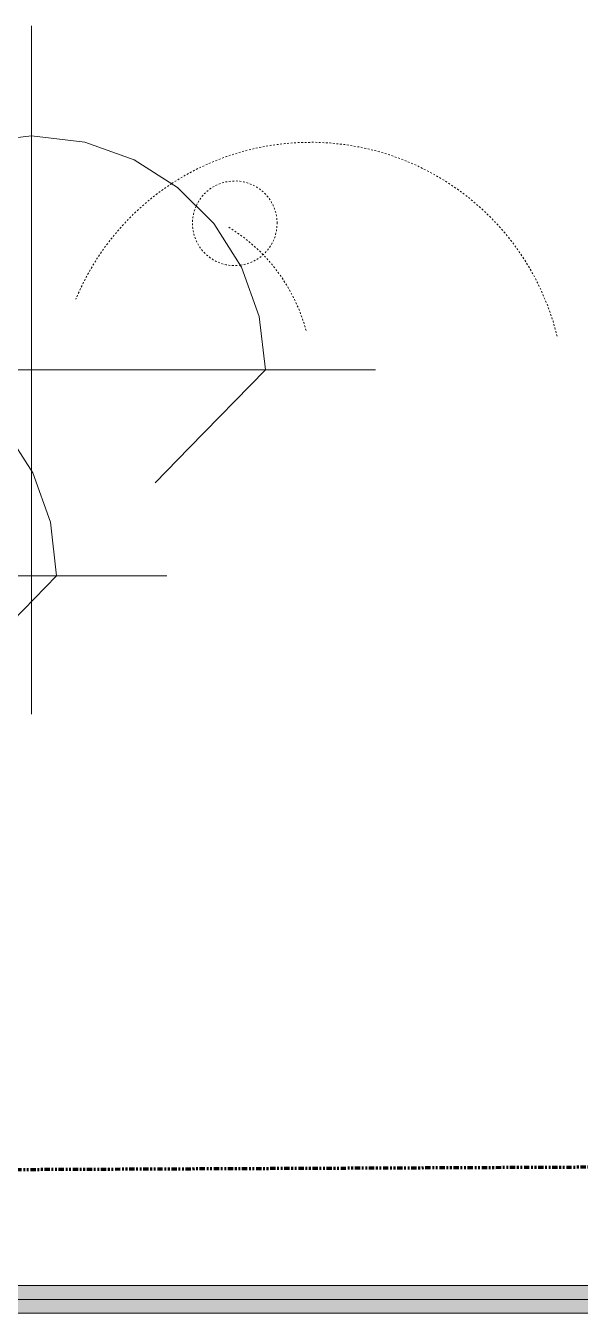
# Model space of a CAD drawing. Header units: inches. Extents: x 9391 to 11530, y 1186 to 2858.
# Drawn here: x 10617.3 to 10656.7, y 2603.6 to 2694.9 of the extents above; entities that cross this region are included whole.
import ezdxf

# ---------------------------------------------------------------- set-up
doc = ezdxf.new("R2010")
doc.units = ezdxf.units.IN
doc.header["$MEASUREMENT"] = 0
doc.linetypes.add('Dash', pattern=[0.25, 0.125, -0.125])
doc.linetypes.add('Double Dash 3_8_', pattern=[1, 0.375, -0.125, 0.125, -0.125, 0.125, -0.125])
for name, color, linetype, lineweight in [('A-DETL-GENF-1', 254, 'Continuous', 9), ('A-DETL-GENF-2', 253, 'Continuous', 9), ('A-DETL-GENF-3', 9, 'Continuous', 9), ('A-DETL-GENF-HDLN', 1, 'Dash', 9), ('A-FLOR-HRAL', 11, 'Continuous', 9), ('C-PROP-LINE', 91, 'Double Dash 3_8_', 211)]:
    doc.layers.add(name, color=color, linetype=linetype, lineweight=lineweight)

# ---------------------------------------------------------------- blocks, each defined once
blk = doc.blocks.new('lupin 26755 - lupin 26755-V153-FLOOR PLAN - ROOF')
at = {"layer": 'A-DETL-GENF-HDLN'}
for centre, radius, start, end in [((0, 0), 18, 13.67638, 123.11147), ((0, 0), 18, 123.11147, 157.5), ((-5.363, 12.255), 3, 0, 156.32032), ((-5.363, 12.255), 3, 156.32032, 276.92308), ((-12.131, 1.52), 12.226, 14.81332, 59.0245), ((-5.363, 12.255), 3, 277.51399, 0)]:
    blk.add_arc(centre, radius, start, end, dxfattribs=at)
blk = doc.blocks.new('magnolia 26756 - magnolia 26756-V154-FLOOR PLAN - ROOF')
at = {"layer": 'A-DETL-GENF-1'}
for p, q in [((12.942, 10.372), (14.902, 7.292)), ((14.902, 7.292), (16.151, 3.801)), ((16.151, 3.801), (16.589, 0)), ((14.275, 0), (14.437, 0)), ((14.437, 0), (14.603, 0)), ((14.603, 0), (14.77, 0)), ((14.77, 0), (14.932, 0)), ((14.932, 0), (15.161, 0)), ((15.161, 0), (15.873, 0)), ((15.873, 0), (16.71, 0)), ((16.71, 0), (17.096, 0)), ((17.096, 0), (17.416, 0)), ((17.416, 0), (17.565, 0)), ((17.445, 0), (17.422, 0)), ((17.422, 0), (17.465, 0)), ((17.732, 0), (17.445, 0)), ((17.465, 0), (17.599, 0)), ((17.565, 0), (17.671, 0)), ((17.599, 0), (17.868, 0)), ((17.671, 0), (17.705, 0)), ((17.705, 0), (17.726, 0)), ((17.726, 0), (17.732, 0)), ((17.868, 0), (18.034, 0)), ((18.034, 0), (18.131, 0)), ((18.131, 0), (18.259, 0)), ((18.259, 0), (18.36, 0)), ((18.36, 0), (18.532, 0)), ((18.532, 0), (18.961, 0)), ((18.961, 0), (19.363, 0)), ((19.363, 0), (19.701, 0)), ((19.921, 0), (19.599, 0)), ((19.599, 0), (21.356, 0)), ((19.701, 0), (19.932, 0)), ((20.019, 0), (19.921, 0)), ((19.932, 0), (20.019, 0)), ((22.013, 0), (20.465, 0)), ((21.356, 0), (21.706, 0)), ((21.706, 0), (21.954, 0)), ((21.954, 0), (22.065, 0)), ((22.065, 0), (22.013, 0)), ((16.589, 0), (12.671, -4.019)), ((12.983, 0), (14.532, 0)), ((14.449, 0), (13.332, 0)), ((14.028, 0), (14.399, 0)), ((14.507, 0), (14.132, 0)), ((14.166, 0), (14.614, 0)), ((14.457, 0), (14.211, 0)), ((14.399, 0), (14.26, 0)), ((14.655, 0), (14.449, 0)), ((14.666, 0), (14.457, 0)), ((14.684, 0), (14.507, 0)), ((14.532, 0), (14.642, 0)), ((14.614, 0), (14.799, 0)), ((14.642, 0), (14.692, 0)), ((14.818, 0), (14.655, 0)), ((14.84, 0), (14.666, 0)), ((14.692, 0), (14.684, 0)), ((14.799, 0), (15.038, 0)), ((14.932, 0), (14.818, 0)), ((15.183, 0), (14.84, 0)), ((15.177, 0), (14.932, 0)), ((14.932, 0), (15.832, 0)), ((15.087, 0), (14.932, 0)), ((15.038, 0), (15.183, 0)), ((15.216, 0), (15.087, 0)), ((15.651, 0), (15.177, 0)), ((15.183, 0), (15.345, 0)), ((15.319, 0), (15.183, 0)), ((15.703, 0), (15.199, 0)), ((15.199, 0), (16.958, 0)), ((15.329, 0), (15.216, 0)), ((15.466, 0), (15.319, 0)), ((15.436, 0), (15.329, 0)), ((15.345, 0), (15.443, 0)), ((15.549, 0), (15.436, 0)), ((15.443, 0), (15.603, 0)), ((17.156, 0), (15.466, 0)), ((15.832, 0), (15.549, 0)), ((16.324, 0), (15.599, 0)), ((15.599, 0), (15.645, 0)), ((15.603, 0), (15.866, 0)), ((15.649, 0), (15.64, 0)), ((15.64, 0), (15.649, 0)), ((15.645, 0), (15.649, 0)), ((15.649, 0), (15.703, 0)), ((16.432, 0), (15.651, 0)), ((15.803, 0), (15.703, 0)), ((15.703, 0), (15.832, 0)), ((15.862, 0), (15.803, 0)), ((15.832, 0), (16.066, 0)), ((15.866, 0), (15.862, 0)), ((19.399, 0), (15.932, 0)), ((15.932, 0), (16.229, 0)), ((16.066, 0), (16.384, 0)), ((16.229, 0), (17.41, 0)), ((16.307, 0), (16.266, 0)), ((16.266, 0), (16.492, 0)), ((18.039, 0), (16.307, 0)), ((16.817, 0), (16.324, 0)), ((16.384, 0), (16.762, 0)), ((16.544, 0), (16.399, 0)), ((16.399, 0), (17.601, 0)), ((16.602, 0), (16.432, 0)), ((16.492, 0), (16.666, 0)), ((16.706, 0), (16.544, 0)), ((17.429, 0), (16.602, 0)), ((16.666, 0), (16.816, 0)), ((16.885, 0), (16.706, 0)), ((16.762, 0), (18.158, 0)), ((16.816, 0), (17.014, 0)), ((16.978, 0), (16.817, 0)), ((17.503, 0), (16.885, 0)), ((16.958, 0), (17.732, 0)), ((17.083, 0), (16.978, 0)), ((17.014, 0), (17.678, 0)), ((17.36, 0), (17.083, 0)), ((17.517, 0), (17.156, 0)), ((17.865, 0), (17.36, 0)), ((17.41, 0), (17.609, 0)), ((17.599, 0), (17.429, 0)), ((17.732, 0), (17.503, 0)), ((17.526, 0), (17.507, 0)), ((17.507, 0), (17.599, 0)), ((17.73, 0), (17.517, 0)), ((17.598, 0), (17.526, 0)), ((17.965, 0), (17.598, 0)), ((17.601, 0), (17.813, 0)), ((17.609, 0), (17.732, 0)), ((17.678, 0), (17.852, 0)), ((17.732, 0), (17.73, 0)), ((17.813, 0), (17.914, 0)), ((17.852, 0), (17.965, 0)), ((17.914, 0), (17.865, 0)), ((18.424, 0), (18.039, 0)), ((18.158, 0), (18.68, 0)), ((18.653, 0), (18.424, 0)), ((18.971, 0), (18.653, 0)), ((18.68, 0), (19.215, 0)), ((19.327, 0), (18.971, 0)), ((19.163, 0), (19.065, 0)), ((19.065, 0), (19.554, 0)), ((19.334, 0), (19.163, 0)), ((19.215, 0), (19.403, 0)), ((19.671, 0), (19.327, 0)), ((19.553, 0), (19.334, 0)), ((19.893, 0), (19.399, 0)), ((19.403, 0), (19.767, 0)), ((19.739, 0), (19.465, 0)), ((19.465, 0), (19.822, 0)), ((19.794, 0), (19.553, 0)), ((19.554, 0), (19.714, 0)), ((19.953, 0), (19.671, 0)), ((19.714, 0), (20.132, 0)), ((20.044, 0), (19.739, 0)), ((19.767, 0), (19.957, 0)), ((20.032, 0), (19.794, 0)), ((19.822, 0), (20.956, 0)), ((20.132, 0), (19.893, 0)), ((20.123, 0), (19.953, 0)), ((19.957, 0), (20.265, 0)), ((20.242, 0), (20.032, 0)), ((20.265, 0), (20.044, 0)), ((20.132, 0), (20.123, 0)), ((20.203, 0), (20.132, 0)), ((21.226, 0), (20.203, 0)), ((20.865, 0), (20.242, 0)), ((20.465, 0), (21.433, 0)), ((20.9, 0), (20.865, 0)), ((20.978, 0), (20.9, 0)), ((20.956, 0), (21.137, 0)), ((21.311, 0), (20.978, 0)), ((21.137, 0), (21.265, 0)), ((21.339, 0), (21.226, 0)), ((21.265, 0), (21.339, 0)), ((21.405, 0), (21.311, 0)), ((21.465, 0), (21.405, 0)), ((21.433, 0), (21.63, 0)), ((21.479, 0), (21.465, 0)), ((21.465, 0), (21.604, 0)), ((21.8, 0), (21.465, 0)), ((21.516, 0), (21.479, 0)), ((21.865, 0), (21.516, 0)), ((21.604, 0), (21.727, 0)), ((21.63, 0), (21.779, 0)), ((21.727, 0), (22.188, 0)), ((21.779, 0), (21.865, 0)), ((22.7, 0), (21.8, 0)), ((22.364, 0), (22.109, 0)), ((22.109, 0), (22.132, 0)), ((22.132, 0), (22.259, 0)), ((22.188, 0), (22.332, 0)), ((22.259, 0), (23.165, 0)), ((22.332, 0), (22.383, 0)), ((22.383, 0), (22.364, 0)), ((23.664, 0), (22.7, 0)), ((23.165, 0), (24.07, 0)), ((24.398, 0), (23.664, 0)), ((24.07, 0), (24.26, 0)), ((24.26, 0), (24.379, 0)), ((24.379, 0), (24.398, 0))]:
    blk.add_line(p, q, dxfattribs=at)
blk = doc.blocks.new('magnolia 26756 - magnolia 26756-V155-FLOOR PLAN - ROOF')
at = {"layer": 'A-DETL-GENF-1'}
for p, q in [((0, 24.236), (0, 24.398)), ((0, 24.398), (0, 24.171)), ((0, 23.863), (0, 24.236)), ((0, 24.171), (0, 23.955)), ((0, 23.199), (0, 24.132)), ((0, 24.132), (0, 23.983)), ((0, 23.983), (0, 22.031)), ((0, 23.955), (0, 22.932)), ((0, 22.678), (0, 23.863)), ((0, 23.416), (0, 23.437)), ((0, 23.437), (0, 23.199)), ((0, 23.332), (0, 23.416)), ((0, 22.985), (0, 23.332)), ((0, 22.932), (0, 23.018)), ((0, 23.018), (0, 22.948)), ((0, 22.575), (0, 22.985)), ((0, 22.948), (0, 22.798)), ((0, 22.798), (0, 21.187)), ((0, 20.532), (0, 22.678)), ((0, 21.704), (0, 22.575)), ((0, 22.455), (0, 22.539)), ((0, 22.539), (0, 22.532)), ((0, 22.532), (0, 22.369)), ((0, 21.997), (0, 22.455)), ((0, 22.369), (0, 20.735)), ((0, 22.031), (0, 21.865)), ((0, 21.891), (0, 21.997)), ((0, 21.865), (0, 21.891)), ((0, 21), (0, 21.704)), ((0, 21.597), (0, 21.599)), ((0, 21.599), (0, 21.298)), ((0, 21.546), (0, 21.597)), ((0, 21.428), (0, 21.546)), ((0, 20.399), (0, 21.428)), ((0, 21.227), (0, 21.332)), ((0, 21.332), (0, 20.658)), ((0, 21.298), (0, 21.227)), ((0, 21.187), (0, 20.695)), ((0, 19.999), (0, 21.065)), ((0, 21.065), (0, 20.91)), ((0, 20.979), (0, 21.001)), ((0, 21.001), (0, 20.865)), ((0, 20.799), (0, 21)), ((0, 20.84), (0, 20.979)), ((0, 20.91), (0, 20.697)), ((0, 17.433), (0, 20.865)), ((0, 19.965), (0, 20.84)), ((0, 20.71), (0, 20.799)), ((0, 20.735), (0, 19.999)), ((0, 20.5), (0, 20.71)), ((0, 20.697), (0, 20.431)), ((0, 20.695), (0, 20.279)), ((0, 20.658), (0, 20.466)), ((0, 20.442), (0, 20.532)), ((0, 20.202), (0, 20.5)), ((0, 20.466), (0, 20.239)), ((0, 20.376), (0, 20.442)), ((0, 20.431), (0, 18.932)), ((0, 20.076), (0, 20.399)), ((0, 20.131), (0, 20.376)), ((0, 20.279), (0, 19.97)), ((0, 20.239), (0, 19.965)), ((0, 19.844), (0, 20.202)), ((0, 19.968), (0, 20.131)), ((0, 19.377), (0, 20.076)), ((0, 19.97), (0, 19.697)), ((0, 19.732), (0, 19.968)), ((0, 19.46), (0, 19.844)), ((0, 19.561), (0, 19.732)), ((0, 19.697), (0, 19.564)), ((0, 19.564), (0, 19.414)), ((0, 19.472), (0, 19.561)), ((0, 18.932), (0, 19.472)), ((0, 19.079), (0, 19.46)), ((0, 19.414), (0, 19.12)), ((0, 18.566), (0, 19.377)), ((0, 19.12), (0, 19.006)), ((0, 18.732), (0, 19.079)), ((0, 19.006), (0, 18.932)), ((0, 18.932), (0, 18.746)), ((0, 18.746), (0, 18.581)), ((0, 17.949), (0, 18.732)), ((0, 18.581), (0, 18.056)), ((0, 17.599), (0, 18.566)), ((0, 18.056), (0, 17.821)), ((0, 17.318), (0, 17.949)), ((0, 17.821), (0, 17.532)), ((0, 17.567), (0, 17.599)), ((0, 17.599), (0, 17.567)), ((0, 17.568), (0, 17.599)), ((0, 17.548), (0, 17.568)), ((0, 16.947), (0, 17.567)), ((0, 17.567), (0, 17.546)), ((0, 17.537), (0, 17.548)), ((0, 17.546), (0, 17.536)), ((0, 17.536), (0, 17.537)), ((0, 17.532), (0, 17.502)), ((0, 17.502), (0, 17.449)), ((0, 17.449), (0, 17.376)), ((0, 17.433), (0, 16.799)), ((0, 17.376), (0, 17.283)), ((-3.801, 16.151), (0, 16.589)), ((0, 16.775), (0, 17.318)), ((0, 17.283), (0, 17.171)), ((0, 17.027), (0, 17.199)), ((0, 17.199), (0, 13.732)), ((0, 17.171), (0, 16.899)), ((0, 16.595), (0, 17.027)), ((0, 16.868), (0, 16.947)), ((0, 16.899), (0, 16.868)), ((0, 16.799), (0, 16.662)), ((0, 16.255), (0, 16.775)), ((0, 16.662), (0, 16.546)), ((0, 16.506), (0, 16.655)), ((0, 16.655), (0, 16.552)), ((0, 16.538), (0, 16.595)), ((0, 16.589), (3.801, 16.151)), ((0, 16.552), (0, 16.538)), ((0, 16.546), (0, 16.462)), ((0, 16.431), (0, 16.506)), ((0, 16.462), (0, 16.42)), ((0, 16.42), (0, 16.431)), ((0, 15.695), (0, 16.255)), ((0, 15.81), (0, 15.932)), ((0, 15.932), (0, 14.932)), ((0, 15.567), (0, 15.81)), ((0, 15.031), (0, 15.695)), ((0, 15.518), (0, 15.599)), ((0, 15.599), (0, 14.948)), ((0, 15.239), (0, 15.567)), ((0, 14.568), (0, 15.518)), ((3.801, 16.151), (7.292, 14.902)), ((0, 13.796), (0, 15.239)), ((0, 14.199), (0, 15.031)), ((0, 14.948), (0, 14.474)), ((0, 14.932), (0, 13.199)), ((0, 14.744), (0, 14.82)), ((0, 14.82), (0, 14.806)), ((0, 14.806), (0, 14.725)), ((0, 14.121), (0, 14.744)), ((0, 14.725), (0, 14.199)), ((7.292, 14.902), (10.372, 12.942)), ((0, 14.202), (0, 14.568)), ((0, 14.474), (0, 13.115)), ((0, 13.199), (0, 14.266)), ((0, 14.266), (0, 13.824)), ((0, 13.905), (0, 14.202)), ((0, 11.923), (0, 14.121)), ((0, 13.732), (0, 13.905)), ((0, 13.824), (0, 13.671)), ((0, 13.466), (0, 13.796)), ((0, 13.671), (0, 13.545)), ((0, 13.545), (0, 13.199)), ((0, 13.054), (0, 13.466)), ((0, 13.199), (0, 12.304)), ((0, 13.115), (0, 12.599)), ((0, 12.942), (0, 13.054)), ((0, 12.864), (0, 12.942)), ((0, 12.599), (0, 12.864)), ((10.372, 12.942), (12.942, 10.372)), ((0, 12.304), (0, 12.095)), ((0, 12.095), (0, 11.97)), ((0, 11.953), (0, 12.066)), ((0, 12.066), (0, 11.691)), ((0, 11.97), (0, 11.953)), ((0, 11.4), (0, 11.923)), ((0, 11.691), (0, 11.351)), ((0, 10.869), (0, 11.4)), ((0, 11.351), (0, 10.417)), ((0, -6.833), (0, 10.933)), ((0, 10.933), (0, 10.847)), ((0, 10.814), (0, 10.869)), ((0, 10.847), (0, 10.791)), ((0, 10.776), (0, 10.814)), ((0, 10.791), (0, 10.762)), ((0, 10.758), (0, 10.776)), ((0, 10.762), (0, 10.758)), ((0, 10.417), (0, 10.09)), ((0, 10.09), (0, 9.733)), ((12.942, 10.372), (14.902, 7.292)), ((0, 9.733), (0, 9.283)), ((0, 9.283), (0, 9.122)), ((0, 9.122), (0, 8.999)), ((0, 8.999), (0, 8.907)), ((0, 8.907), (0, 8.799)), ((0, 8.799), (0, 8.585)), ((0, 8.585), (0, 8.333)), ((0, 8.333), (0, 8.057)), ((0, 8.057), (0, 7.775)), ((0, 7.775), (0, 7.5)), ((0, 7.5), (0, 7.247)), ((0, 7.247), (0, 7.033)), ((0, 7.033), (0, 6.281)), ((14.902, 7.292), (16.151, 3.801)), ((0, 6.281), (0, 5.713)), ((0, 5.713), (0, 5.443)), ((0, 5.2), (0, 5.479)), ((0, 5.479), (0, 5.462)), ((0, 5.462), (0, 5.384)), ((0, 5.443), (0, 5.2)), ((0, 5.384), (0, 5.033)), ((0, 5.033), (0, 4.537)), ((0, 4.537), (0, 4.077)), ((0, 4.077), (0, 3.662)), ((0, 3.662), (0, 3.304)), ((16.151, 3.801), (16.589, 0)), ((0, 3.304), (0, 3.012)), ((0, 3.012), (0, 2.796)), ((0, 2.796), (0, 2.666)), ((0, 2.666), (0, 1.882)), ((0, 2.466), (0, 2.584)), ((0, 2.584), (0, 2.516)), ((0, 2.516), (0, 2.362)), ((0, 2.41), (0, 2.466)), ((0, 2.287), (0, 2.41)), ((0, 2.362), (0, 2.1)), ((0, 2.09), (0, 2.287)), ((0, 2.1), (0, 1.726)), ((0, 0.432), (0, 2.09)), ((0, 1.882), (0, 1.251)), ((0, 1.726), (0, 1.471)), ((0, 1.471), (0, 1.304)), ((0, 1.304), (0, 1.196)), ((0, 1.035), (0, 1.267)), ((0, 1.267), (0, 0.495)), ((0, 1.251), (0, 1.067)), ((0, 1.196), (0, 0.933)), ((0, 1.067), (0, 1.086)), ((0, 1.086), (0, 1.044)), ((0, 1.044), (0, 0.979)), ((0, 0.936), (0, 1.035)), ((0, 0.979), (0, 0.93)), ((0, 0.93), (0, 0.936)), ((0, 0.933), (0, 0.102)), ((-0.933, 0), (-0.103, 0)), ((-0.103, 0), (2.133, 0)), ((0, 0.495), (0, 0.424)), ((0, 0.406), (0, 0.432)), ((0, 0.424), (0, 0.406)), ((0, 0.102), (0, -2.133)), ((1.825, 0), (1.78, 0)), ((1.78, 0), (1.788, 0)), ((1.788, 0), (1.867, 0)), ((2.076, 0), (1.825, 0)), ((1.867, 0), (4.463, 0)), ((2.133, 0), (2.076, 0)), ((4.463, 0), (6.666, 0)), ((4.842, 0), (4.632, 0)), ((4.632, 0), (4.644, 0)), ((4.644, 0), (5.23, 0)), ((6.666, 0), (4.842, 0)), ((5.23, 0), (6.019, 0)), ((6.019, 0), (7.6, 0)), ((7.404, 0), (7.2, 0)), ((7.2, 0), (7.842, 0)), ((7.87, 0), (7.404, 0)), ((7.6, 0), (7.794, 0)), ((7.794, 0), (7.947, 0)), ((7.842, 0), (8.497, 0)), ((8.24, 0), (7.87, 0)), ((7.947, 0), (8.199, 0)), ((8.199, 0), (8.362, 0)), ((8.723, 0), (8.24, 0)), ((8.45, 0), (8.266, 0)), ((8.266, 0), (9.94, 0)), ((8.362, 0), (8.45, 0)), ((8.497, 0), (9.149, 0)), ((9.333, 0), (8.723, 0)), ((9.149, 0), (10.391, 0)), ((9.477, 0), (9.333, 0)), ((9.679, 0), (9.477, 0)), ((10.48, 0), (9.679, 0)), ((9.94, 0), (10.249, 0)), ((10.249, 0), (10.457, 0)), ((10.391, 0), (11.459, 0)), ((10.457, 0), (10.533, 0)), ((10.533, 0), (10.48, 0)), ((11.459, 0), (11.598, 0)), ((11.598, 0), (11.881, 0)), ((11.881, 0), (12.138, 0)), ((12.138, 0), (12.246, 0)), ((12.246, 0), (12.333, 0)), ((12.333, 0), (12.451, 0)), ((12.451, 0), (12.501, 0)), ((12.501, 0), (12.534, 0)), ((12.534, 0), (12.586, 0)), ((12.586, 0), (12.707, 0)), ((12.707, 0), (12.933, 0)), ((12.933, 0), (13.286, 0)), ((13.286, 0), (13.413, 0)), ((13.413, 0), (13.985, 0)), ((13.985, 0), (14.123, 0)), ((14.123, 0), (14.275, 0)), ((14.275, 0), (14.437, 0)), ((14.437, 0), (14.603, 0)), ((14.603, 0), (14.77, 0)), ((14.77, 0), (14.932, 0)), ((14.932, 0), (15.161, 0)), ((15.161, 0), (15.873, 0)), ((15.873, 0), (16.71, 0)), ((16.71, 0), (17.096, 0)), ((17.096, 0), (17.416, 0)), ((17.416, 0), (17.565, 0)), ((17.445, 0), (17.422, 0)), ((17.422, 0), (17.465, 0)), ((17.732, 0), (17.445, 0)), ((17.465, 0), (17.599, 0)), ((17.565, 0), (17.671, 0)), ((17.599, 0), (17.868, 0)), ((17.671, 0), (17.705, 0)), ((17.705, 0), (17.726, 0)), ((17.726, 0), (17.732, 0)), ((17.868, 0), (18.034, 0)), ((18.034, 0), (18.131, 0)), ((18.131, 0), (18.259, 0)), ((18.259, 0), (18.36, 0)), ((18.36, 0), (18.532, 0)), ((18.532, 0), (18.961, 0)), ((18.961, 0), (19.363, 0)), ((19.363, 0), (19.701, 0)), ((19.921, 0), (19.599, 0)), ((19.599, 0), (21.356, 0)), ((19.701, 0), (19.932, 0)), ((20.019, 0), (19.921, 0)), ((19.932, 0), (20.019, 0)), ((22.013, 0), (20.465, 0)), ((21.356, 0), (21.706, 0)), ((21.706, 0), (21.954, 0)), ((21.954, 0), (22.065, 0)), ((22.065, 0), (22.013, 0)), ((6.833, 0), (-7.007, 0)), ((7.156, 0), (6.833, 0)), ((7.553, 0), (7.156, 0)), ((7.993, 0), (7.553, 0)), ((8.443, 0), (7.993, 0)), ((8.871, 0), (8.443, 0)), ((9.245, 0), (8.871, 0)), ((9.533, 0), (9.245, 0)), ((13.536, 0), (9.533, 0)), ((16.589, 0), (11.198, -5.53)), ((13.243, 0), (12.399, 0)), ((12.399, 0), (12.581, 0)), ((12.581, 0), (12.768, 0)), ((12.768, 0), (12.983, 0)), ((12.983, 0), (14.532, 0)), ((13.605, 0), (13.243, 0)), ((14.449, 0), (13.332, 0)), ((13.332, 0), (14.028, 0)), ((13.564, 0), (13.466, 0)), ((13.466, 0), (13.554, 0)), ((14.132, 0), (13.536, 0)), ((13.554, 0), (13.635, 0)), ((13.683, 0), (13.564, 0)), ((13.927, 0), (13.605, 0)), ((13.635, 0), (13.704, 0)), ((13.819, 0), (13.683, 0)), ((13.704, 0), (13.755, 0)), ((13.775, 0), (13.732, 0)), ((13.732, 0), (13.886, 0)), ((13.755, 0), (13.78, 0)), ((13.78, 0), (13.775, 0)), ((14.26, 0), (13.819, 0)), ((13.886, 0), (14.029, 0)), ((14.211, 0), (13.927, 0)), ((14.028, 0), (14.399, 0)), ((14.029, 0), (14.166, 0)), ((14.507, 0), (14.132, 0)), ((14.166, 0), (14.614, 0)), ((14.457, 0), (14.211, 0)), ((14.399, 0), (14.26, 0)), ((14.655, 0), (14.449, 0)), ((14.666, 0), (14.457, 0)), ((14.684, 0), (14.507, 0)), ((14.532, 0), (14.642, 0)), ((14.614, 0), (14.799, 0)), ((14.642, 0), (14.692, 0)), ((14.818, 0), (14.655, 0)), ((14.84, 0), (14.666, 0)), ((14.692, 0), (14.684, 0)), ((14.799, 0), (15.038, 0)), ((14.932, 0), (14.818, 0)), ((15.183, 0), (14.84, 0)), ((15.177, 0), (14.932, 0)), ((14.932, 0), (15.832, 0)), ((15.087, 0), (14.932, 0)), ((15.038, 0), (15.183, 0)), ((15.216, 0), (15.087, 0)), ((15.651, 0), (15.177, 0)), ((15.183, 0), (15.345, 0)), ((15.319, 0), (15.183, 0)), ((15.703, 0), (15.199, 0)), ((15.199, 0), (16.958, 0)), ((15.329, 0), (15.216, 0)), ((15.466, 0), (15.319, 0)), ((15.436, 0), (15.329, 0)), ((15.345, 0), (15.443, 0)), ((15.549, 0), (15.436, 0)), ((15.443, 0), (15.603, 0)), ((17.156, 0), (15.466, 0)), ((15.832, 0), (15.549, 0)), ((16.324, 0), (15.599, 0)), ((15.599, 0), (15.645, 0)), ((15.603, 0), (15.866, 0)), ((15.649, 0), (15.64, 0)), ((15.64, 0), (15.649, 0)), ((15.645, 0), (15.649, 0)), ((15.649, 0), (15.703, 0)), ((16.432, 0), (15.651, 0)), ((15.803, 0), (15.703, 0)), ((15.703, 0), (15.832, 0)), ((15.862, 0), (15.803, 0)), ((15.832, 0), (16.066, 0)), ((15.866, 0), (15.862, 0)), ((19.399, 0), (15.932, 0)), ((15.932, 0), (16.229, 0)), ((16.066, 0), (16.384, 0)), ((16.229, 0), (17.41, 0)), ((16.307, 0), (16.266, 0)), ((16.266, 0), (16.492, 0)), ((18.039, 0), (16.307, 0)), ((16.817, 0), (16.324, 0)), ((16.384, 0), (16.762, 0)), ((16.544, 0), (16.399, 0)), ((16.399, 0), (17.601, 0)), ((16.602, 0), (16.432, 0)), ((16.492, 0), (16.666, 0)), ((16.706, 0), (16.544, 0)), ((17.429, 0), (16.602, 0)), ((16.666, 0), (16.816, 0)), ((16.885, 0), (16.706, 0)), ((16.762, 0), (18.158, 0)), ((16.816, 0), (17.014, 0)), ((16.978, 0), (16.817, 0)), ((17.503, 0), (16.885, 0)), ((16.958, 0), (17.732, 0)), ((17.083, 0), (16.978, 0)), ((17.014, 0), (17.678, 0)), ((17.36, 0), (17.083, 0)), ((17.517, 0), (17.156, 0)), ((17.865, 0), (17.36, 0)), ((17.41, 0), (17.609, 0)), ((17.599, 0), (17.429, 0)), ((17.732, 0), (17.503, 0)), ((17.526, 0), (17.507, 0)), ((17.507, 0), (17.599, 0)), ((17.73, 0), (17.517, 0)), ((17.598, 0), (17.526, 0)), ((17.965, 0), (17.598, 0)), ((17.601, 0), (17.813, 0)), ((17.609, 0), (17.732, 0)), ((17.678, 0), (17.852, 0)), ((17.732, 0), (17.73, 0)), ((17.813, 0), (17.914, 0)), ((17.852, 0), (17.965, 0)), ((17.914, 0), (17.865, 0)), ((18.424, 0), (18.039, 0)), ((18.158, 0), (18.68, 0)), ((18.653, 0), (18.424, 0)), ((18.971, 0), (18.653, 0)), ((18.68, 0), (19.215, 0)), ((19.327, 0), (18.971, 0)), ((19.163, 0), (19.065, 0)), ((19.065, 0), (19.554, 0)), ((19.334, 0), (19.163, 0)), ((19.215, 0), (19.403, 0)), ((19.671, 0), (19.327, 0)), ((19.553, 0), (19.334, 0)), ((19.893, 0), (19.399, 0)), ((19.403, 0), (19.767, 0)), ((19.739, 0), (19.465, 0)), ((19.465, 0), (19.822, 0)), ((19.794, 0), (19.553, 0)), ((19.554, 0), (19.714, 0)), ((19.953, 0), (19.671, 0)), ((19.714, 0), (20.132, 0)), ((20.044, 0), (19.739, 0)), ((19.767, 0), (19.957, 0)), ((20.032, 0), (19.794, 0)), ((19.822, 0), (20.956, 0)), ((20.132, 0), (19.893, 0)), ((20.123, 0), (19.953, 0)), ((19.957, 0), (20.265, 0)), ((20.242, 0), (20.032, 0)), ((20.265, 0), (20.044, 0)), ((20.132, 0), (20.123, 0)), ((20.203, 0), (20.132, 0)), ((21.226, 0), (20.203, 0)), ((20.865, 0), (20.242, 0)), ((20.465, 0), (21.433, 0)), ((20.9, 0), (20.865, 0)), ((20.978, 0), (20.9, 0)), ((20.956, 0), (21.137, 0)), ((21.311, 0), (20.978, 0)), ((21.137, 0), (21.265, 0)), ((21.339, 0), (21.226, 0)), ((21.265, 0), (21.339, 0)), ((21.405, 0), (21.311, 0)), ((21.465, 0), (21.405, 0)), ((21.433, 0), (21.63, 0)), ((21.479, 0), (21.465, 0)), ((21.465, 0), (21.604, 0)), ((21.8, 0), (21.465, 0)), ((21.516, 0), (21.479, 0)), ((21.865, 0), (21.516, 0)), ((21.604, 0), (21.727, 0)), ((21.63, 0), (21.779, 0)), ((21.727, 0), (22.188, 0)), ((21.779, 0), (21.865, 0)), ((22.7, 0), (21.8, 0)), ((22.364, 0), (22.109, 0)), ((22.109, 0), (22.132, 0)), ((22.132, 0), (22.259, 0)), ((22.188, 0), (22.332, 0)), ((22.259, 0), (23.165, 0)), ((22.332, 0), (22.383, 0)), ((22.383, 0), (22.364, 0)), ((23.664, 0), (22.7, 0)), ((23.165, 0), (24.07, 0)), ((24.398, 0), (23.664, 0)), ((24.07, 0), (24.26, 0)), ((24.26, 0), (24.379, 0)), ((24.379, 0), (24.398, 0)), ((0, -1.825), (0, -1.78)), ((0, -1.78), (0, -1.788)), ((0, -1.788), (0, -1.867)), ((0, -2.076), (0, -1.825)), ((0, -1.867), (0, -4.463)), ((0, -2.133), (0, -2.076)), ((0, -4.463), (0, -6.666)), ((0, -4.842), (0, -4.632)), ((0, -4.632), (0, -4.644)), ((0, -4.644), (0, -5.23)), ((0, -6.666), (0, -4.842)), ((0, -5.23), (0, -6.019)), ((0, -6.019), (0, -7.6)), ((11.198, -5.53), (8.78, -7.993)), ((0, -7.404), (0, -7.2)), ((0, -7.2), (0, -7.842)), ((0, -7.87), (0, -7.404)), ((0, -7.6), (0, -7.794)), ((0, -7.794), (0, -7.947)), ((0, -7.842), (0, -8.497)), ((0, -8.24), (0, -7.87)), ((0, -7.947), (0, -8.199)), ((0, -8.199), (0, -8.362)), ((0, -8.723), (0, -8.24)), ((0, -8.45), (0, -8.266)), ((0, -8.266), (0, -9.94)), ((0, -8.362), (0, -8.45)), ((0, -8.497), (0, -9.149)), ((0, -9.333), (0, -8.723)), ((0, -9.149), (0, -10.391)), ((0, -9.477), (0, -9.333)), ((0, -9.679), (0, -9.477)), ((0, -10.48), (0, -9.679)), ((0, -9.94), (0, -10.249)), ((0, -10.249), (0, -10.457)), ((0, -10.391), (0, -11.459)), ((0, -10.457), (0, -10.533)), ((0, -10.533), (0, -10.48)), ((0, -11.459), (0, -11.598)), ((0, -11.598), (0, -11.881)), ((0, -11.881), (0, -12.138)), ((0, -12.138), (0, -12.246)), ((0, -12.246), (0, -12.333)), ((0, -12.333), (0, -12.451)), ((0, -13.243), (0, -12.399)), ((0, -12.399), (0, -12.581)), ((0, -12.451), (0, -12.501)), ((0, -12.501), (0, -12.534)), ((0, -12.534), (0, -12.586)), ((0, -12.581), (0, -12.768)), ((0, -12.586), (0, -12.707)), ((0, -12.707), (0, -12.933)), ((0, -12.768), (0, -12.983)), ((0, -12.933), (0, -13.286)), ((0, -12.983), (0, -14.532)), ((0, -13.605), (0, -13.243)), ((0, -13.286), (0, -13.413)), ((0, -14.449), (0, -13.332)), ((0, -13.332), (0, -14.028)), ((0, -13.413), (0, -13.985)), ((0, -13.564), (0, -13.466)), ((0, -13.466), (0, -13.554)), ((0, -13.554), (0, -13.635)), ((0, -13.683), (0, -13.564)), ((0, -13.927), (0, -13.605)), ((0, -13.635), (0, -13.704)), ((0, -13.819), (0, -13.683)), ((0, -13.704), (0, -13.755)), ((0, -13.775), (0, -13.732)), ((0, -13.732), (0, -13.886)), ((0, -13.755), (0, -13.78)), ((0, -13.78), (0, -13.775)), ((0, -14.26), (0, -13.819)), ((0, -13.886), (0, -14.029)), ((0, -14.211), (0, -13.927)), ((0, -13.985), (0, -14.123)), ((0, -14.028), (0, -14.399)), ((0, -14.029), (0, -14.166)), ((0, -14.123), (0, -14.275)), ((0, -14.166), (0, -14.614)), ((0, -14.457), (0, -14.211)), ((0, -14.399), (0, -14.26)), ((0, -14.275), (0, -14.437)), ((0, -14.437), (0, -14.603)), ((0, -14.655), (0, -14.449)), ((0, -14.666), (0, -14.457)), ((0, -14.532), (0, -14.642)), ((0, -14.603), (0, -14.77)), ((0, -14.614), (0, -14.799)), ((0, -14.642), (0, -14.692)), ((0, -14.818), (0, -14.655)), ((0, -14.84), (0, -14.666)), ((0, -14.77), (0, -14.932)), ((0, -14.799), (0, -15.038)), ((0, -14.932), (0, -14.818)), ((0, -15.183), (0, -14.84)), ((0, -14.932), (0, -15.161)), ((0, -15.177), (0, -14.932)), ((0, -14.932), (0, -15.832)), ((0, -15.087), (0, -14.932)), ((0, -15.038), (0, -15.183)), ((0, -15.216), (0, -15.087)), ((0, -15.161), (0, -15.873)), ((0, -15.651), (0, -15.177)), ((0, -15.183), (0, -15.345)), ((0, -15.319), (0, -15.183)), ((0, -15.703), (0, -15.199)), ((0, -15.199), (0, -16.958)), ((0, -15.329), (0, -15.216)), ((0, -15.466), (0, -15.319)), ((0, -15.436), (0, -15.329)), ((0, -15.345), (0, -15.443)), ((0, -15.549), (0, -15.436)), ((0, -15.443), (0, -15.603)), ((0, -17.156), (0, -15.466)), ((0, -15.832), (0, -15.549)), ((0, -16.324), (0, -15.599)), ((0, -15.599), (0, -15.645)), ((0, -15.603), (0, -15.866)), ((0, -15.649), (0, -15.64)), ((0, -15.64), (0, -15.649)), ((0, -15.645), (0, -15.649)), ((0, -15.649), (0, -15.703)), ((0, -16.432), (0, -15.651)), ((0, -15.803), (0, -15.703)), ((0, -15.703), (0, -15.832)), ((0, -15.862), (0, -15.803)), ((0, -15.832), (0, -16.066)), ((0, -15.866), (0, -15.862)), ((0, -15.873), (0, -16.71)), ((0, -19.399), (0, -15.932)), ((0, -15.932), (0, -16.229)), ((0, -16.066), (0, -16.384)), ((0, -16.229), (0, -17.41)), ((0, -16.307), (0, -16.266)), ((0, -16.266), (0, -16.492)), ((0, -18.039), (0, -16.307)), ((0, -16.817), (0, -16.324)), ((0, -16.384), (0, -16.762)), ((0, -16.544), (0, -16.399)), ((0, -16.399), (0, -17.601)), ((0, -16.602), (0, -16.432)), ((0, -16.492), (0, -16.666)), ((0, -16.706), (0, -16.544)), ((0, -17.429), (0, -16.602)), ((0, -16.666), (0, -16.816)), ((0, -16.885), (0, -16.706)), ((0, -16.71), (0, -17.096)), ((0, -16.762), (0, -18.158)), ((0, -16.816), (0, -17.014)), ((0, -16.978), (0, -16.817)), ((0, -17.503), (0, -16.885)), ((0, -16.958), (0, -17.732)), ((0, -17.083), (0, -16.978)), ((0, -17.014), (0, -17.678)), ((0, -17.36), (0, -17.083)), ((0, -17.096), (0, -17.416)), ((0, -17.517), (0, -17.156)), ((0, -17.865), (0, -17.36)), ((0, -17.41), (0, -17.609)), ((0, -17.416), (0, -17.565)), ((0, -17.445), (0, -17.422)), ((0, -17.422), (0, -17.465)), ((0, -17.599), (0, -17.429)), ((0, -17.732), (0, -17.445)), ((0, -17.465), (0, -17.599)), ((0, -17.732), (0, -17.503)), ((0, -17.526), (0, -17.507)), ((0, -17.507), (0, -17.599)), ((0, -17.73), (0, -17.517)), ((0, -17.598), (0, -17.526)), ((0, -17.565), (0, -17.671)), ((0, -17.965), (0, -17.598)), ((0, -17.599), (0, -17.868)), ((0, -17.601), (0, -17.813)), ((0, -17.609), (0, -17.732)), ((0, -17.671), (0, -17.705)), ((0, -17.678), (0, -17.852)), ((0, -17.705), (0, -17.726)), ((0, -17.726), (0, -17.732)), ((0, -17.732), (0, -17.73)), ((0, -17.813), (0, -17.914)), ((0, -17.852), (0, -17.965)), ((0, -17.914), (0, -17.865)), ((0, -17.868), (0, -18.034)), ((0, -18.034), (0, -18.131)), ((0, -18.424), (0, -18.039)), ((0, -18.131), (0, -18.259)), ((0, -18.158), (0, -18.68)), ((0, -18.259), (0, -18.36)), ((0, -18.36), (0, -18.532)), ((0, -18.653), (0, -18.424)), ((0, -18.532), (0, -18.961)), ((0, -18.971), (0, -18.653)), ((0, -18.68), (0, -19.215)), ((0, -18.961), (0, -19.363)), ((0, -19.327), (0, -18.971)), ((0, -19.163), (0, -19.065)), ((0, -19.065), (0, -19.554)), ((0, -19.334), (0, -19.163)), ((0, -19.215), (0, -19.403)), ((0, -19.671), (0, -19.327)), ((0, -19.553), (0, -19.334)), ((0, -19.363), (0, -19.701)), ((0, -19.893), (0, -19.399)), ((0, -19.403), (0, -19.767)), ((0, -19.739), (0, -19.465)), ((0, -19.465), (0, -19.822)), ((0, -19.794), (0, -19.553)), ((0, -19.554), (0, -19.714)), ((0, -19.921), (0, -19.599)), ((0, -19.599), (0, -21.356)), ((0, -19.953), (0, -19.671)), ((0, -19.701), (0, -19.932)), ((0, -19.714), (0, -20.132)), ((0, -20.044), (0, -19.739)), ((0, -19.767), (0, -19.957)), ((0, -20.032), (0, -19.794)), ((0, -19.822), (0, -20.956)), ((0, -20.132), (0, -19.893)), ((0, -20.019), (0, -19.921)), ((0, -19.932), (0, -20.019)), ((0, -20.123), (0, -19.953)), ((0, -19.957), (0, -20.265)), ((0, -20.242), (0, -20.032)), ((0, -20.265), (0, -20.044)), ((0, -20.132), (0, -20.123)), ((0, -20.203), (0, -20.132)), ((0, -21.226), (0, -20.203)), ((0, -20.865), (0, -20.242)), ((0, -22.013), (0, -20.465)), ((0, -20.465), (0, -21.433)), ((0, -20.9), (0, -20.865)), ((0, -20.978), (0, -20.9)), ((0, -20.956), (0, -21.137)), ((0, -21.311), (0, -20.978)), ((0, -21.137), (0, -21.265)), ((0, -21.339), (0, -21.226)), ((0, -21.265), (0, -21.339)), ((0, -21.405), (0, -21.311)), ((0, -21.356), (0, -21.706)), ((0, -21.465), (0, -21.405)), ((0, -21.433), (0, -21.63)), ((0, -21.479), (0, -21.465)), ((0, -21.465), (0, -21.604)), ((0, -21.8), (0, -21.465)), ((0, -21.516), (0, -21.479)), ((0, -21.865), (0, -21.516)), ((0, -21.604), (0, -21.727)), ((0, -21.63), (0, -21.779)), ((0, -21.706), (0, -21.954)), ((0, -21.727), (0, -22.188)), ((0, -21.779), (0, -21.865)), ((0, -22.7), (0, -21.8)), ((0, -21.954), (0, -22.065)), ((0, -22.065), (0, -22.013)), ((0, -22.364), (0, -22.109)), ((0, -22.109), (0, -22.132)), ((0, -22.132), (0, -22.259)), ((0, -22.188), (0, -22.332)), ((0, -22.259), (0, -23.165)), ((0, -22.332), (0, -22.383)), ((0, -22.383), (0, -22.364)), ((0, -23.664), (0, -22.7)), ((0, -23.165), (0, -24.07)), ((0, -24.398), (0, -23.664)), ((0, -24.07), (0, -24.26)), ((0, -24.26), (0, -24.379)), ((0, -24.379), (0, -24.398))]:
    blk.add_line(p, q, dxfattribs=at)
at = {"layer": 'A-DETL-GENF-3'}
for p, q in [((0, -7.553), (0, -7.378)), ((0, -7.993), (0, -7.553)), ((0, -8.443), (0, -8.01)), ((0, -8.871), (0, -8.443)), ((0, -9.245), (0, -8.871)), ((0, -9.533), (0, -9.245)), ((0, -13.422), (0, -9.533)), ((0, -14.132), (0, -13.784)), ((0, -14.507), (0, -14.132)), ((0, -14.684), (0, -14.507)), ((0, -14.692), (0, -14.684))]:
    blk.add_line(p, q, dxfattribs=at)
blk = doc.blocks.new('Railing - Railing-1679211-FLOOR PLAN - ROOF')
at = {"layer": 'A-FLOR-HRAL'}
blk.add_hatch(color=256, dxfattribs=at).paths.add_polyline_path([(-2604.579, 11250.367), (-2604.579, 11314.311), (-2605.564, 11315.248), (-2605.545, 11294.054), (-2605.563, 11288.435), (-2605.564, 11246.879), (-2605.539, 10123.782), (-2604.579, 10123.782), (-2604.579, 11249.204)], flags=0)
h = blk.add_hatch(color=256, dxfattribs=at)
h.paths.add_polyline_path([(-2604.579, 10402.812), (-2604.579, 10402.812), (-2604.21, 10401.728)], flags=0)
h.paths.add_polyline_path([(-2603.595, 11291.059), (-2603.615, 11308.017), (-2603.62, 11313.352), (-2604.579, 11314.311), (-2604.579, 10123.782), (-2603.595, 10123.782), (-2603.602, 10142.954), (-2603.595, 10153.858), (-2603.595, 11290.745)], flags=0)
h.paths.add_polyline_path([(-2603.633, 10150.709), (-2603.633, 10150.709), (-2603.633, 10151.674)], flags=0)
h.paths.add_polyline_path([(-2603.883, 10291.2), (-2603.883, 10291.2), (-2603.883, 10291.35)], flags=0)
h.paths.add_polyline_path([(-2603.883, 10295.851), (-2603.884, 10295.851), (-2604.195, 10295.851)], flags=0)
h.paths.add_polyline_path([(-2604.203, 11209.375), (-2604.203, 11209.375), (-2604.203, 11209.675)], flags=0)
h.paths.add_polyline_path([(-2604.203, 10298.061), (-2604.203, 10298.061), (-2604.203, 10298.176)], flags=0)
h.paths.add_polyline_path([(-2604.203, 10223.769), (-2604.203, 10223.768), (-2604.203, 10224.546)], flags=0)
h.paths.add_polyline_path([(-2604.203, 10223.468), (-2604.203, 10223.468), (-2604.203, 10223.768)], flags=0)
h.paths.add_polyline_path([(-2604.203, 10800.432), (-2604.203, 10800.431), (-2604.203, 10801.522)], flags=0)
h.paths.add_polyline_path([(-2604.203, 11005.054), (-2604.203, 11005.053), (-2604.203, 11006.144)], flags=0)
h.paths.add_polyline_path([(-2604.203, 11060.86), (-2604.203, 11060.859), (-2604.203, 11061.95)], flags=0)
h.paths.add_polyline_path([(-2604.203, 11098.064), (-2604.203, 11098.063), (-2604.203, 11099.154)], flags=0)
h.paths.add_polyline_path([(-2604.203, 10465.595), (-2604.203, 10465.594), (-2604.203, 10466.685)], flags=0)
h.paths.add_polyline_path([(-2604.203, 10186.565), (-2604.203, 10186.564), (-2604.203, 10187.655)], flags=0)
for p, q in [((-2605.564, 11315.296), (-2605.564, 10123.782)), ((-2604.579, 10123.782), (-2604.579, 11314.311)), ((-2603.595, 10123.782), (-2603.595, 11313.327))]:
    blk.add_line(p, q, dxfattribs=at)
blk = doc.blocks.new('Family - ___-1646256-FLOOR PLAN - ROOF')
at = {"layer": 'C-PROP-LINE'}
blk.add_line((-2608.445, 9390.686), (-2616.713, 11287.658), dxfattribs=at)

msp = doc.modelspace()

# ---------------------------------------------------------------- block references
at = {"layer": 'A-DETL-GENF-1'}
for name, p in [('magnolia 26756 - magnolia 26756-V155-FLOOR PLAN - ROOF', (10617.743, 2670.454)), ('magnolia 26756 - magnolia 26756-V154-FLOOR PLAN - ROOF', (10602.947, 2655.868))]:
    msp.add_blockref(name, p, dxfattribs=at)
at = {"layer": 'A-DETL-GENF-2'}
msp.add_blockref('lupin 26755 - lupin 26755-V153-FLOOR PLAN - ROOF', (10637.529, 2668.596), dxfattribs=at)
at = {"layer": 'A-FLOR-HRAL', "rotation": 270.0000000000005}
msp.add_blockref('Railing - Railing-1679211-FLOOR PLAN - ROOF', (0, 0), dxfattribs=at)
at = {"layer": 'C-PROP-LINE', "rotation": 270.0000000000005}
msp.add_blockref('Family - ___-1646256-FLOOR PLAN - ROOF', (0, 0), dxfattribs=at)

doc.saveas('drawing.dxf')
